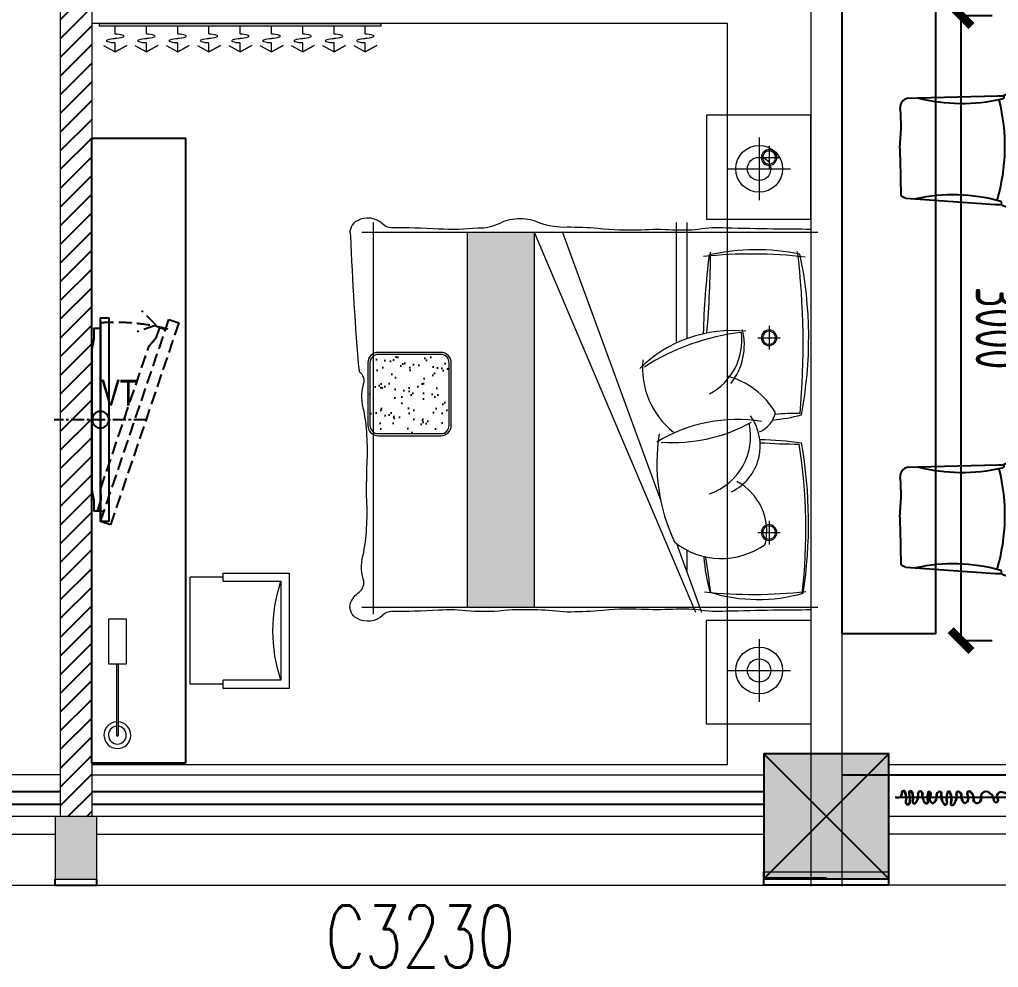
# Model space of a CAD drawing. Header units: millimetres. Extents: x 33621 to 401573, y -91663 to 133135.
# Drawn here: x 99625 to 104322, y -59634 to -55085 of the extents above; entities that cross this region are included whole.
import ezdxf
from ezdxf.enums import TextEntityAlignment as Align

# ---------------------------------------------------------------- set-up
doc = ezdxf.new("R2010")
doc.units = ezdxf.units.MM
doc.header["$LTSCALE"] = 10
for name, pattern in [('CENTER-1', [10, 6.25, -1.25, 1.25, -1.25]), ('DASH', [0.35, 0.25, -0.1]), ('DOTE', [2.42, 2, -0.2, 0.02, -0.2])]:
    doc.linetypes.add(name, pattern=pattern)
doc.layers.get('0').update_dxf_attribs({"color": 253})
doc.layers.get('Defpoints').update_dxf_attribs({"color": 250})
for name, color, linetype in [('3', 253, 'Continuous'), ('BS-SHORT CABINET', 253, 'Continuous'), ('FF-FURN', 253, 'Continuous'), ('HATCH【填充】', 253, 'Continuous'), ('P-活动家具', 253, 'Continuous'), ('PROMPT', 253, 'Continuous'), ('SURFACE', 253, 'Continuous'), ('TITLE【图框】', 253, 'Continuous'), ('WINDOW_TEXT', 253, 'Continuous'), ('平面家具', 253, 'Continuous')]:
    doc.layers.add(name, color=color, linetype=linetype)
for name, color, linetype, lineweight in [('COLUMN', 253, 'Continuous', 0), ('DS-4BS-HIGH-CABINET【固定家私】', 253, 'Continuous', 0), ('FF-FURN【成品家私】', 253, 'Continuous', 0), ('FF-Text【平面文字】', 253, 'Continuous', 0), ('PUB_HATCH', 253, 'Continuous', 0), ('RC-Dim【天花尺寸】', 253, 'Continuous', 0), ('RC-FCU【空调设备】', 253, 'Continuous', 0), ('RC-LIGHT【天花灯具】', 253, 'Continuous', 0), ('RC-Modelling【天花造型】', 253, 'Continuous', 0), ('WALL', 253, 'Continuous', 0), ('Wall【墙体】', 253, 'Continuous', 0), ('WINDOW', 253, 'Continuous', 0)]:
    doc.layers.add(name, color=color, linetype=linetype, lineweight=lineweight)
doc.styles.add('_TCH_WINDOW', font='SIMPLEX', dxfattribs={"bigfont": 'GBCBIG'})
doc.styles.add('hb', font='hbsmall.shx', dxfattribs={"width": 0.7})
doc.styles.add('尺寸标注', font='ARCHS.SHX', dxfattribs={"width": 0.75})
doc.dimstyles.new('海龙1：100', dxfattribs={"dimscale": 100, "dimtxt": 2.25, "dimasz": 1, "dimexe": 1.5, "dimexo": 1, "dimgap": 0.7, "dimtad": 1, "dimdec": 0, "dimrnd": 5, "dimdsep": 46, "dimtxsty": '尺寸标注', "dimblk": 'ARCHTICK', "dimblk1": 'ARCHTICK', "dimblk2": 'ARCHTICK', "dimcen": 1, "dimclrd": 44, "dimclre": 44, "dimclrt": 2, "dimadec": 0, "dimazin": 0, "dimtfac": 1, "dimtdec": 0, "dimtix": 1, "dimtmove": 2, "dimatfit": 3, "dimldrblk": 'hl_arrow2', "dimfxl": 5, "dimfxlon": 1, "dimarcsym": 0})

# ---------------------------------------------------------------- blocks, each defined once
blk = doc.blocks.new('$WINLIB2D$00000004')
for p, q in [((-0.5, 0.5), (0.5, 0.5)), ((-0.5, 0.5), (-0.5, -0.5)), ((0.5, -0.5), (0.5, 0.5)), ((-0.5, 0.2406), (0.5, 0.2406)), ((-0.5, -0.5), (0.5, -0.5))]:
    blk.add_line(p, q)
blk = doc.blocks.new('客房类_36')
h = blk.add_hatch()
h.set_pattern_fill('AR-SAND', color=250, scale=0.5, style=0)
h.set_pattern_definition([(37.5, (296.913, -1361.49), (-0.8, 24.47066), [0, -19.304, 0, -21.59, 0, -20.6375]), (7.5, (296.913, -1361.49), (22.4762, 35.84126), [0, -10.414, 0, -17.399, 0, -6.6675]), (327.5, (281.292, -1361.49), (39.5496, 0.07186), [0, -6.35, 0, -22.86, 0, -29.845]), (317.5, (281.29, -1361.49), (38.1778, 11.1465), [0, -3.175, 0, -14.986, 0, -17.145])])
h.paths.add_polyline_path([(900, -1683.5), (900, -1361.5), (-900, -1361.5), (-900, -1683.5)])
at = {"color": 251}
for p, q in [((-900, -2188.4), (-900, 0)), ((900, -2188.4), (900, 0)), ((-1204, -432.2), (-1204, -132.2)), ((1204, -432.2), (1204, -132.2)), ((-1354, -282.2), (-1054, -282.2)), ((1054, -282.2), (1354, -282.2)), ((594.1, -679.4), (924.6, -558.4)), ((-900, -1361.5), (924.6, -588)), ((-946, -629.6), (-388.6, -629.6)), ((625.6, -629.6), (730.3, -629.6)), ((-946, -679.6), (-367.7, -679.6)), ((-903, -1227.5), (389, -754.5)), ((-900, -1361.5), (900, -1361.5)), ((-900, -1683.5), (900, -1683.5)), ((-946, -2134.6), (933.8, -2134.6))]:
    blk.add_line(p, q, dxfattribs=at)
blk.add_line((-912.2, -34.6), (912.2, -34.6))
for points in [[(-1462.2, -34.6), (-1462.2, -534.6), (-962.2, -534.6), (-962.2, -34.6)], [(1462.2, -34.6), (1462.2, -534.6), (962.2, -534.6), (962.2, -34.6)]]:
    blk.add_lwpolyline(points, close=True)
for points in [[(-912.2, -34.6, 0.015571), (-914.6, -214.8, 0.00267), (-919.4, -439.7, 0.058958), (-912.8, -574.6, -0.038458), (-910.3, -696.3, 0.025508), (-910.3, -848.2, -0.038465), (-917.9, -1055.9, 0.016498), (-923.4, -1203.5, -0.095063), (-943, -1333.9, 0.129887), (-963.3, -1428.3, 0.123513), (-942.3, -1526.6, -0.132991), (-919.4, -1631.8, -0.041346), (-914.8, -1820.3, 0.014819), (-921.4, -2046.8, -0.211134), (-938.1, -2087.2, 0.329446), (-954.8, -2210.1, 0.37589), (-881.7, -2242.8, 0.012635), (-231.2, -2202, -0.342539), (-169.7, -2182, 0.141351), (-41, -2179.6, -0.036442), (91.9, -2164.7, -0.036947), (227.5, -2166.6, 0.022047), (298, -2165.6, -0.02246)], [(912.2, -34.6, -0.015571), (914.6, -214.8, -0.00267), (919.4, -439.7, -0.058958), (912.8, -574.6, 0.038458), (910.3, -696.3, -0.025508), (910.3, -848.2, 0.038465), (917.9, -1055.9, -0.016498), (923.4, -1203.5, 0.037552), (914.1, -1483.9, -0.045167), (919.4, -1669.5, 0.051681), (914.8, -1820.3, -0.014819), (921.4, -2046.8, 0.211134), (938.1, -2087.2, -0.329446), (954.8, -2210.1, -0.367495), (879.7, -2242.8, -0.123892), (827.2, -2202, 0.342539), (765.7, -2182, -0.141351), (637, -2179.6, 0.036442), (504.1, -2164.7, 0.036947), (368.5, -2166.6, -0.022047), (298, -2165.6, 0.02316)]]:
    blk.add_lwpolyline(points, format="xyb")
for centre, radius in [((-1204, -282.2), 112.5), ((1204, -282.2), 112.5), ((-1204, -282.2), 56.2), ((1204, -282.2), 56.2)]:
    blk.add_circle(centre, radius, dxfattribs=at)
for centre, radius, start, end in [((-392, -1995.2), 1950.9, 79.0901, 101.8947), ((495.6, -2282.5), 2237.4, 81.3381, 99.8745), ((214.5, -295.9), 1030.1, 168.2565, 192.6825), ((-358.9, -3820.8), 3749.8, 84.9579, 96.8659), ((1464.2, -316.5), 2259.3, 173.5293, 185.9065), ((851.2, -114.7), 880.9, 178.1019, 185.9414), ((-863.6, -299.5), 869.1, 5.4548, 14.6566), ((1874.2, -311.9), 1777.7, 172.4467, 178.9251), ((-3322.8, -55.9), 3440.4, 356.3086, 359.4387), ((530.4, -2800.5), 2742.2, 83.6463, 98.6612), ((-1420.6, -312.4), 2259.3, 354.0935, 6.4707), ((81.3, -287.1), 781.8, 342.8591, 16.0737), ((159.3, -533.3), 381.5, 120.2878, 164.5982), ((-59.9, -328), 127, 21.6793, 77.8243), ((125.1, -522.8), 245.9, 26.1579, 125.8329), ((737.5, -388.5), 738, 170.8023, 211.3458), ((535.4, -515.2), 269.7, 76.5097, 152.2958), ((307.5, -463.3), 358.9, 321.1334, 35.8756), ((-669.5, -695.8), 778.9, 355.8503, 28.9544), ((79.4, -616.6), 293.4, 19.1658, 101.9587), ((-361.1, -657.4), 304.3, 51.9188, 103.6704), ((208.1, -409.9), 635.8, 174.187, 224.4731), ((676, -238.4), 1102.7, 186.6966, 212.6196), ((-384, -658.3), 294, 27.9999, 96.8459), ((-827, -5330.8), 4815.4, 85.1004, 89.7349), ((1708.5, -7180.9), 6724.5, 97.51184, 98.96361), ((-311.5, 3302.5), 3854.4, 262.8613, 268.5063), ((607.2, 238.3), 787.5, 273.8038, 286.3106), ((-247.7, -447.2), 394.3, 264.3187, 321.2722), ((208.7, 116.7), 889.7, 260.9394, 295.2191)]:
    blk.add_arc(centre, radius, start, end, dxfattribs=at)
blk = doc.blocks.new('A$C130B3116')
at = {"color": 250, "linetype": 'DASH', "ltscale": 25, "extrusion": (-7.20775e-09, 7.82971e-09, 1), "elevation": 0}
blk.add_lwpolyline([(0, 0), (50, 0), (50, 1024), (0, 1024)], close=True, dxfattribs=at)
blk.add_lwpolyline([(50, 50), (80, 50), (80, 100), (100, 150), (100, 874), (80, 924), (80, 974), (50, 974)], dxfattribs=at)
blk = doc.blocks.new('A$C0B0805D4')
at = {"color": 8, "linetype": 'CENTER-1'}
blk.add_line((-222.2, 0), (222.2, 0), dxfattribs=at)
at = {"color": 250, "linetype": 'DASH', "ltscale": 25, "elevation": 0}
for points in [[(-266.6, 453.7), (-199, 523)], [(-266.6, 453.7), (-175.5, 421)]]:
    blk.add_lwpolyline(points, dxfattribs=at)
at = {"color": 51, "extrusion": (-7.20775e-09, 7.82971e-09, 1)}
blk.add_lwpolyline([(-40, -489), (0, -489), (0, 489), (-40, 489)], close=True, dxfattribs=at)
blk.add_lwpolyline([(0, -439), (30, -439), (30, -389), (40, -339), (40, 339), (30, 389), (30, 439), (0, 439)], dxfattribs=at)
at = {"color": 51}
blk.add_circle((0, 0), 40, dxfattribs=at)
at = {"color": 250, "linetype": 'DASH', "ltscale": 25}
blk.add_arc((-70.7, -537.5, 0), 1006, 85.9721, 104.8473, dxfattribs=at)
at = {"color": 250, "linetype": 'DASH', "ltscale": 25, "rotation": 18.70824879531441}
blk.add_blockref('A$C130B3116', (-47.4, -505, 0), dxfattribs=at)
blk = doc.blocks.new('ZL_12255346')
at = {"layer": 'BS-SHORT CABINET', "color": 8}
blk.add_line((76.8, -48), (76.8, -998), dxfattribs=at)
at = {"layer": 'FF-FURN'}
blk.add_blockref('A$C0B0805D4', (76.8, -523, 0), dxfattribs=at)
at = {"layer": 'FF-Text【平面文字】', "extrusion": (1.347e-13, -6.61e-14, -1), "style": 'hb', "text_generation_flag": 4, "width": 0.8}
blk.add_text('TV', height=125, rotation=180.0001, dxfattribs=at).set_placement((12.3, -456.5, 0), align=Align.CENTER)
blk = doc.blocks.new('ZL_03100626')
at = {"layer": 'FF-FURN【成品家私】', "color": 251}
for p, q in [((-4.3, -407.1, 0), (-4.3, -64.3, 0)), ((4.3, -407.1, 0), (4.3, -64.3, 0))]:
    blk.add_line(p, q, dxfattribs=at)
at = {"layer": 'FF-FURN【成品家私】', "color": 251, "extrusion": (-2.28611e-08, 6.25312e-07, 1), "elevation": 0}
blk.add_lwpolyline([(-43, -621.4), (43, -621.4), (43, -407.1), (-43, -407.1)], close=True, dxfattribs=at)
at = {"layer": 'FF-FURN【成品家私】', "color": 251}
for radius, start, end in [(64.3, 273.8225, 266.1774), (42.9, 275.7392, 264.2608), (4.29, 360, 180)]:
    blk.add_arc((0, -64.3, 0), radius, start, end, dxfattribs=at)
blk = doc.blocks.new('*E48')
at = {"color": 8}
blk.add_wipeout([(-350, 600), (-350, 200), (-325, 200), (-325, 0), (325, 0), (325, 200), (350, 200), (350, 600)], dxfattribs=at)
blk = doc.blocks.new('ZL_03106156')
at = {"layer": 'FF-FURN【成品家私】', "color": 251, "extrusion": (0, 0, -1), "xscale": -0.791208795135149, "yscale": 0.791208782366344, "zscale": 0.791208795135149, "rotation": 270}
blk.add_blockref('*E48', (-237.4, -276.9), dxfattribs=at)
at = {"layer": 'FF-FURN【成品家私】', "color": 251}
for p, q in [((-237.4, -553.8), (-237.4, 0)), ((-237.4, 0), (79.1, 0)), ((-197.8, -514.3), (-197.8, -39.6)), ((-197.8, -39.6), (79.1, -39.6)), ((79.1, 0), (79.1, -39.6)), ((79.1, -19.8), (237.4, -19.8)), ((237.4, -19.8), (237.4, -534.1)), ((79.1, -514.3), (-197.8, -514.3)), ((79.1, -514.3), (79.1, -553.8)), ((79.1, -553.8), (-237.4, -553.8)), ((79.1, -534.1), (237.4, -534.1))]:
    blk.add_line(p, q, dxfattribs=at)
at = {"layer": 'FF-FURN【成品家私】', "color": 251, "extrusion": (0, 0, -1)}
blk.add_ellipse((-912.1, -276.9), major_axis=(0, -752.7), ratio=1, start_param=4.391549, end_param=5.033229, dxfattribs=at)
blk = doc.blocks.new('ZL_03105174')
at = {"layer": 'DS-4BS-HIGH-CABINET【固定家私】', "color": 6}
for name, p in [('ZL_03100626', (380.1, 0)), ('ZL_03106156', (-207, -288.5))]:
    blk.add_blockref(name, p, dxfattribs=at)
blk = doc.blocks.new('海龙_0410133832')
at = {"lineweight": -2, "ltscale": 2000, "extrusion": (0, 0, -1)}
for p, q in [((-250.5, 250.9), (-202.9, 252.5)), ((-202.9, 252.5), (180.4, 263)), ((-260.8, -229.1), (169.1, -258.7))]:
    blk.add_line(p, q, dxfattribs=at)
for centre, radius, start, end in [((-194.4, 307), 46.2, 209.9778, 287.6112), ((-244.3, 277.1), 12, 34.687, 170.3231), ((-7.4, 1075.2), 850.4, 256.8724, 284.3023), ((709, 21.2), 922.3, 166.0708, 196.3976), ((-198.2, 258.7), 11.8, 155.0218, 258.5738), ((716.8, 19.6), 1007, 165.0641, 197.8536), ((30168.4, -805.7), 29889.5, 178.43305, 178.86929), ((253.1, -186.7), 43, 280.3759, 317.4549), ((-178.1, -339.1), 80.9, 83.6486, 141.8367)]:
    blk.add_arc(centre, radius, start, end, dxfattribs=at)
at = {"lineweight": -2, "ltscale": 2000}
for centre, radius, start, end in [((-244.6, 208.3), 43, 97.9074, 186.7843), ((-1223.9, 121.3), 940.2, 353.3046, 4.9984), ((-33.5, -1062.6), 850.3, 74.7572, 102.1885), ((187.2, -253.7), 11.8, 332.5533, 76.1053)]:
    blk.add_arc(centre, radius, start, end, dxfattribs=at)
blk = doc.blocks.new('*U41')
at = {"color": 251, "linetype": 'DOTE', "ltscale": 0.104867}
blk.add_line((806.1, 0, 0), (0, 0), dxfattribs=at)
at = {"color": 251}
blk.add_circle((812.1, 0, 0), 6, dxfattribs=at)
for centre, radius, start, end in [((10.2, 20.5), 20.9, 240.8721, 0.9421), ((12.6, 20.9), 20.9, 240.8459, 0.916), ((38.2, 24), 7.86, 17.5992, 204.3942), ((40.7, 24.5), 7.86, 17.573, 204.3681), ((-22.3, -2.9), 74, 345.168, 23.3232), ((-19.8, -2.4), 74, 345.1419, 23.297), ((72.5, 24.3), 7.61, 37.4673, 202.7091), ((-56.9, -9.9), 126.2, 352.7386, 14.3241), ((74.9, 24.7), 7.61, 37.4411, 202.6829), ((-54.4, -9.4), 126.2, 352.7125, 14.298), ((10.5, -0.4), 74, 345.168, 23.3232), ((13, 0), 74, 345.1419, 23.297), ((53.7, 10.7), 55.4, 314.4794, 10.735), ((56.1, 11.1), 55.4, 314.4533, 10.7089), ((118.5, 19.5), 10.5, 8.0945, 171.6931), ((120.9, 19.9), 10.5, 8.0684, 171.667), ((183.4, 11.5), 55.4, 170.1647, 226.4203), ((185.9, 11.9), 55.4, 170.1386, 226.3942), ((226.7, 1.1), 74, 157.5765, 195.7317), ((229.2, 1.4), 74, 157.5504, 195.7056), ((157.4, 17.7), 11.7, 333.1364, 85.5313), ((159.9, 18.1), 11.7, 333.1103, 85.5052), ((189.3, -3.5), 26.7, 143.4394, 246.9097), ((191.7, -3.2), 26.7, 143.4133, 246.8836), ((163.3, 2), 33.9, 297.1787, 3.2579), ((165.8, 2.4), 33.9, 297.1526, 3.2318), ((216.1, 9.8), 19.8, 117.6883, 197.1983), ((218.5, 10.1), 19.8, 117.6622, 197.1722), ((211.5, 19.3), 9.3, 334.698, 119.6198), ((213.9, 19.6), 9.3, 334.6719, 119.5937), ((274.4, 5.8), 55.4, 170.1647, 226.4203), ((276.9, 6.1), 55.4, 170.1386, 226.3942), ((317.7, -4.6), 74, 157.5765, 195.7317), ((320.1, -4.3), 74, 157.5504, 195.7056), ((256, 21.6), 7.06, 13.1305, 163.4149), ((258.5, 21.9), 7.06, 13.1044, 163.3888), ((195, -6.1), 74, 345.168, 23.3232), ((197.4, -5.7), 74, 345.1419, 23.297), ((238.1, 5), 55.4, 314.4794, 10.735), ((240.5, 5.3), 55.4, 314.4533, 10.7089), ((300.8, 19.4), 9.3, 61.2799, 206.2017), ((303.3, 19.7), 9.3, 61.2538, 206.1756), ((296.4, 9.9), 19.8, 343.7014, 63.2114), ((298.8, 10.2), 19.8, 343.6753, 63.1853), ((349.2, 3), 33.9, 177.6417, 243.721), ((351.7, 3.2), 33.9, 177.6156, 243.6949), ((323.3, -3), 26.7, 293.99, 37.4603), ((325.8, -2.7), 26.7, 293.9638, 37.4341), ((354.9, 18.7), 11.7, 95.3684, 207.7632), ((357.4, 19), 11.7, 95.3423, 207.7371), ((336.4, -4.4), 38.9, 345.1181, 63.4135), ((338.9, -4.1), 38.9, 345.092, 63.3874), ((394.1, -7.1), 19, 201.6068, 22.3251), ((433.7, 3.9), 24.8, 92.9506, 189.2969), ((436.2, 4.1), 24.8, 92.9245, 189.2707), ((428.4, -15.1), 44, 0.1274, 84.6999), ((430.8, -14.9), 44, 0.1013, 84.6738), ((506.9, 6.1), 20.7, 56.1371, 221.0328), ((509.3, 6.3), 20.7, 56.111, 221.0067), ((514.4, -20.5), 44, 0.1274, 84.6999), ((516.8, -20.2), 44, 0.1013, 84.6738), ((592.9, 0.8), 20.7, 56.1371, 221.0328), ((595.3, 1), 20.7, 56.111, 221.0067), ((58.9, -23.3), 9.76, 171.3487, 344.8278), ((61.4, -22.9), 9.76, 171.3226, 344.8017), ((89.6, -21.5), 7.82, 163.8441, 291.3575), ((92, -21.1), 7.82, 163.818, 291.3314), ((148, -21.2), 7.82, 249.5421, 17.0556), ((150.4, -20.9), 7.82, 249.516, 17.0295), ((239, -26.9), 7.82, 249.5421, 17.0556), ((241.4, -26.6), 7.82, 249.516, 17.0295), ((271.5, -29.9), 7.02, 135.7494, 319.4523), ((274, -29.6), 7.02, 135.7233, 319.4262), ((391.6, -7.4), 19, 201.633, 22.3512), ((482.4, -12.7), 10.3, 193.0653, 30.6308), ((484.8, -12.5), 10.3, 193.0392, 30.6047), ((568.4, -18), 10.3, 193.0653, 30.6308), ((570.8, -17.8), 10.3, 193.0392, 30.6047)]:
    blk.add_arc(centre, radius, start, end, dxfattribs=at)
blk = doc.blocks.new('单帘平面')
at = {"layer": 'TITLE【图框】'}
blk.add_blockref('*U41', (0, 0), dxfattribs=at)
blk = doc.blocks.new('海龙0109180699')
at = {"layer": 'P-活动家具', "color": 8, "linetype": 'DASH'}
blk.add_line((-1725, 145.5), (1725, 145.5), dxfattribs=at)
at = {"layer": '平面家具', "color": 43, "linetype": 'ByBlock'}
blk.add_lwpolyline([(-1275, 3824.4), (-1725, 3824.4), (-1725, 824.4), (-1275, 824.4)], close=True, dxfattribs=at)
at = {"layer": 'Wall【墙体】'}
blk.add_blockref('单帘平面', (-1469.2, 36.9), dxfattribs=at)
at = {"layer": '平面家具', "color": 43, "linetype": 'ByBlock'}
for p in [(-1157.9, 3142.4), (-1157.9, 1371.3)]:
    blk.add_blockref('海龙_0410133832', p, dxfattribs=at)
blk = doc.blocks.new('_ArchTick')
at = {"color": 2, "linetype": 'ByBlock', "const_width": 0.4}
blk.add_lwpolyline([(-0.5, -0.5), (0.5, 0.5)], dxfattribs=at)
blk = doc.blocks.new('*D292')
at = {"layer": 'Defpoints', "color": 0, "transparency": 16777216}
for p in [(104021.5, -55065.5), (104142.8, -55065.5), (104021.5, -58065.5)]:
    blk.add_point(p, dxfattribs=at)
at = {"layer": 'RC-Dim【天花尺寸】', "color": 44, "lineweight": -2, "transparency": 16777216}
for p, q in [((104121.5, -55065.5), (104292.8, -55065.5)), ((104142.8, -58065.5), (104142.8, -55065.5)), ((104121.5, -58065.5), (104292.8, -58065.5))]:
    blk.add_line(p, q, dxfattribs=at)
at = {"layer": 'RC-Dim【天花尺寸】', "color": 44, "lineweight": -2, "transparency": 16777216, "xscale": 100, "yscale": 100, "zscale": 100}
for p, rotation in [((104142.8, -55065.5), 90.00021894662319), ((104142.8, -58065.5), 270.0002189466232)]:
    blk.add_blockref('_ArchTick', p, dxfattribs=dict(at, rotation=rotation))
at = {"layer": 'RC-Dim【天花尺寸】', "color": 2, "transparency": 16777216, "insert": (104325.3, -56565.5), "char_height": 225, "attachment_point": 5, "rotation": 270.0002, "style": '尺寸标注'}
blk.add_mtext('3000', dxfattribs=at)
blk = doc.blocks.new('hl_arrow2')
at = {"color": 2}
blk.add_line((-0.221, 0), (-1, 0), dxfattribs=at)
blk.add_lwpolyline([(-0.221, 0), (-0.861, -0.689), (-0.654, -0.862), (0, 0), (-0.654, 0.862), (-0.861, 0.689)], close=True, dxfattribs=at)
blk = doc.blocks.new('ZL_0603125599')
at = {"layer": 'RC-Modelling【天花造型】'}
for p, q in [((1492.5, -6446.5), (-1732.5, -6446.5)), ((1492.5, -6496.5), (-1732.5, -6496.5))]:
    blk.add_line(p, q, dxfattribs=at)
blk = doc.blocks.new('圆形筒灯')
at = {"color": 251, "linetype": 'DOTE', "ltscale": 43.504693}
blk.add_line((0, 90.6), (0, -90.6), dxfattribs=at)
at = {"color": 251, "linetype": 'DOTE', "ltscale": 41.297046}
blk.add_line((86, 0), (-86, 0), dxfattribs=at)
blk.add_ellipse((0, 0), major_axis=(-42.4, 42.4), ratio=1, start_param=2.355868237233172, end_param=8.639053544412757)
at = {"color": 251}
blk.add_ellipse((0, 0), major_axis=(35.4, 35.4), ratio=1, start_param=5.49871431692557, end_param=11.78189962410516, dxfattribs=at)
blk = doc.blocks.new('ZL_0603123899')
at = {"layer": 'HATCH【填充】'}
h = blk.add_hatch(dxfattribs=at)
h.set_pattern_fill('AR-SAND', color=251, scale=2)
h.set_pattern_definition([(37.5, (-190, -390), (-3.2, 97.883), [0, -77.216, 0, -86.36, 0, -82.55]), (7.5, (-190, -390), (89.905, 143.365), [0, -41.656, 0, -69.596, 0, -26.67]), (327.5, (-252.48, -390), (158.198, 0.287), [0, -25.4, 0, -91.44, 0, -119.38]), (317.5, (-252.48, -390), (152.71, 44.586), [0, -12.7, 0, -59.944, 0, -68.58])])
h.paths.add_polyline_path([(190, -50, 0.414214), (150, -10), (-150, -10, 0.414214), (-190, -50), (-190, -350, 0.414214), (-150, -390), (150, -390, 0.414214), (190, -350)])
at = {"layer": 'RC-LIGHT【天花灯具】'}
blk.add_lwpolyline([(-150, 0), (150, 0, -0.414214), (200, -50), (200, -350, -0.414214), (150, -400), (-150, -400, -0.414214), (-200, -350), (-200, -50, -0.414214)], format="xyb", close=True, dxfattribs=at)
at = {"layer": 'RC-LIGHT【天花灯具】', "color": 8}
blk.add_lwpolyline([(-150, -10), (150, -10, -0.414214), (190, -50), (190, -350, -0.414214), (150, -390), (-150, -390, -0.414214), (-190, -350), (-190, -50, -0.414214)], format="xyb", close=True, dxfattribs=at)
blk = doc.blocks.new('*U197')
for p, q in [((0, -12), (0, 0)), ((0, 0), (1350, 0)), ((1350, 0), (1350, -12)), ((1350, -12), (0, -12)), ((75, -49.3), (75, -12)), ((225, -49.3), (225, -12)), ((375, -49.3), (375, -12)), ((525, -49.3), (525, -12)), ((675, -49.3), (675, -12)), ((825, -49.3), (825, -12)), ((975, -49.3), (975, -12)), ((1125, -49.3), (1125, -12)), ((1275, -49.3), (1275, -12)), ((1275, -49.3), (1275, -12)), ((75, -136.2), (75, -93.2)), ((225, -136.2), (225, -93.2)), ((375, -136.2), (375, -93.2)), ((525, -136.2), (525, -93.2)), ((675, -136.2), (675, -93.2)), ((825, -136.2), (825, -93.2)), ((975, -136.2), (975, -93.2)), ((1125, -136.2), (1125, -93.2)), ((1275, -136.2), (1275, -93.2)), ((1275, -136.2), (1275, -93.2)), ((19.6, -104.5), (75, -136.2)), ((130.4, -104.5), (75, -136.2)), ((75, -136.2), (130.4, -104.5)), ((169.6, -104.5), (225, -136.2)), ((280.4, -104.5), (225, -136.2)), ((225, -136.2), (280.4, -104.5)), ((319.6, -104.5), (375, -136.2)), ((430.4, -104.5), (375, -136.2)), ((375, -136.2), (430.4, -104.5)), ((469.6, -104.5), (525, -136.2)), ((580.4, -104.5), (525, -136.2)), ((525, -136.2), (580.4, -104.5)), ((619.6, -104.5), (675, -136.2)), ((730.4, -104.5), (675, -136.2)), ((675, -136.2), (730.4, -104.5)), ((769.6, -104.5), (825, -136.2)), ((880.4, -104.5), (825, -136.2)), ((825, -136.2), (880.4, -104.5)), ((919.6, -104.5), (975, -136.2)), ((1030.4, -104.5), (975, -136.2)), ((975, -136.2), (1030.4, -104.5)), ((1069.6, -104.5), (1125, -136.2)), ((1180.4, -104.5), (1125, -136.2)), ((1125, -136.2), (1180.4, -104.5)), ((1219.6, -104.5), (1275, -136.2)), ((1219.6, -104.5), (1275, -136.2)), ((1330.4, -104.5), (1275, -136.2)), ((1275, -136.2), (1330.4, -104.5)), ((1330.4, -104.5), (1275, -136.2)), ((1275, -136.2), (1330.4, -104.5))]:
    blk.add_line(p, q)
at = {"extrusion": (0, 0, -1)}
for centre, major_axis, start_param, end_param in [((40, -82.2), (3.69, -3.69), 1.137309, 3.57508), ((72.5, -170.8), (-70.4, -70.4), 2.004284, 2.381239), ((72.5, 6.4), (70.4, -70.4), 0.760354, 1.137309), ((77.5, -148.9), (-70.4, -70.4), 2.33115, 2.708105), ((77.5, 28.3), (70.4, -70.4), 0.433488, 0.810442), ((110, -60.3), (3.69, -3.69), 4.278901, 6.716673), ((190, -82.2), (3.69, -3.69), 1.137309, 3.57508), ((222.5, -170.8), (-70.4, -70.4), 2.004284, 2.381239), ((222.5, 6.4), (70.4, -70.4), 0.760354, 1.137309), ((227.5, -148.9), (-70.4, -70.4), 2.33115, 2.708105), ((227.5, 28.3), (70.4, -70.4), 0.433488, 0.810442), ((260, -60.3), (3.69, -3.69), 4.278901, 6.716673), ((340, -82.2), (3.69, -3.69), 1.137309, 3.57508), ((372.5, -170.8), (-70.4, -70.4), 2.004284, 2.381239), ((372.5, 6.4), (70.4, -70.4), 0.760354, 1.137309), ((377.5, -148.9), (-70.4, -70.4), 2.33115, 2.708105), ((377.5, 28.3), (70.4, -70.4), 0.433488, 0.810442), ((410, -60.3), (3.69, -3.69), 4.278901, 6.716673), ((490, -82.2), (3.69, -3.69), 1.137309, 3.57508), ((522.5, -170.8), (-70.4, -70.4), 2.004284, 2.381239), ((522.5, 6.4), (70.4, -70.4), 0.760354, 1.137309), ((527.5, -148.9), (-70.4, -70.4), 2.33115, 2.708105), ((527.5, 28.3), (70.4, -70.4), 0.433488, 0.810442), ((560, -60.3), (3.69, -3.69), 4.278901, 6.716673), ((640, -82.2), (3.69, -3.69), 1.137309, 3.57508), ((672.5, -170.8), (-70.4, -70.4), 2.004284, 2.381239), ((672.5, 6.4), (70.4, -70.4), 0.760354, 1.137309), ((677.5, -148.9), (-70.4, -70.4), 2.33115, 2.708105), ((677.5, 28.3), (70.4, -70.4), 0.433488, 0.810442), ((710, -60.3), (3.69, -3.69), 4.278901, 6.716673), ((790, -82.2), (3.69, -3.69), 1.137309, 3.57508), ((822.5, -170.8), (-70.4, -70.4), 2.004284, 2.381239), ((822.5, 6.4), (70.4, -70.4), 0.760354, 1.137309), ((827.5, -148.9), (-70.4, -70.4), 2.33115, 2.708105), ((827.5, 28.3), (70.4, -70.4), 0.433488, 0.810442), ((860, -60.3), (3.69, -3.69), 4.278901, 6.716673), ((940, -82.2), (3.69, -3.69), 1.137309, 3.57508), ((972.5, -170.8), (-70.4, -70.4), 2.004284, 2.381239), ((972.5, 6.4), (70.4, -70.4), 0.760354, 1.137309), ((977.5, -148.9), (-70.4, -70.4), 2.33115, 2.708105), ((977.5, 28.3), (70.4, -70.4), 0.433488, 0.810442), ((1010, -60.3), (3.69, -3.69), 4.278901, 6.716673), ((1090, -82.2), (3.69, -3.69), 1.137309, 3.57508), ((1122.5, -170.8), (-70.4, -70.4), 2.004284, 2.381239), ((1122.5, 6.4), (70.4, -70.4), 0.760354, 1.137309), ((1127.5, -148.9), (-70.4, -70.4), 2.33115, 2.708105), ((1127.5, 28.3), (70.4, -70.4), 0.433488, 0.810442), ((1160, -60.3), (3.69, -3.69), 4.278901, 6.716673), ((1240, -82.2), (3.69, -3.69), 1.137309, 3.57508), ((1240, -82.2), (3.69, -3.69), 1.137309, 3.57508), ((1272.5, -170.8), (-70.4, -70.4), 2.004284, 2.381239), ((1272.5, -170.8), (-70.4, -70.4), 2.004284, 2.381239), ((1272.5, 6.4), (70.4, -70.4), 0.760354, 1.137309), ((1272.5, 6.4), (70.4, -70.4), 0.760354, 1.137309), ((1277.5, -148.9), (-70.4, -70.4), 2.33115, 2.708105), ((1277.5, -148.9), (-70.4, -70.4), 2.33115, 2.708105), ((1277.5, 28.3), (70.4, -70.4), 0.433488, 0.810442), ((1277.5, 28.3), (70.4, -70.4), 0.433488, 0.810442), ((1310, -60.3), (3.69, -3.69), 4.278901, 6.716673), ((1310, -60.3), (3.69, -3.69), 4.278901, 6.716673)]:
    blk.add_ellipse(centre, major_axis=major_axis, ratio=1, start_param=start_param, end_param=end_param, dxfattribs=at)

msp = doc.modelspace()

# ---------------------------------------------------------------- hatches: boundary and pattern name
at = {"layer": 'HATCH【填充】'}
h = msp.add_hatch(dxfattribs=at)
h.set_pattern_fill('ANSI31', color=3, scale=20)
h.set_pattern_definition([(45, (99528.434, -58790.557), (-44.9013, 44.9013), [])])
h.paths.add_polyline_path([(99971.5, -52932.3), (99821.5, -52932.3), (99821.5, -53430.7), (99528.4, -53430.7), (99528.4, -53580.7), (99821.5, -53580.7), (99821.5, -58910.6), (99971.5, -58910.6)])
at = {"layer": 'PUB_HATCH'}
for points in [[(103196.5, -59209.4), (103796.5, -59209.4), (103796.5, -58609.4), (103196.5, -58609.4)], [(99996.5, -58910.6), (99796.5, -58910.6), (99796.5, -59210.6), (99996.5, -59210.6)]]:
    msp.add_hatch(color=256, dxfattribs=at).paths.add_polyline_path(points)

# ---------------------------------------------------------------- linework, layer by layer
at = {"layer": '3'}
for points in [[(96596.5, -58790.6), (99821.5, -58790.6)], [(99971.5, -58790.6), (103196.5, -58790.6)], [(96596.5, -58850.6), (99821.5, -58850.6)], [(99971.5, -58850.6), (103196.5, -58850.6)]]:
    msp.add_lwpolyline(points, dxfattribs=at)
at = {"layer": 'COLUMN'}
for p, q in [((103796.5, -58609.4), (103196.5, -58609.4)), ((103196.5, -58609.4), (103196.5, -58909.4)), ((103796.5, -58909.4), (103796.5, -58609.4)), ((103196.5, -59175.6), (103796.5, -59175.6)), ((103196.5, -59209.4), (103796.5, -59209.4))]:
    msp.add_line(p, q, dxfattribs=at)
at = {"layer": 'PROMPT'}
for p, q in [((103196.5, -59209.4), (103796.5, -58609.4)), ((103196.5, -58609.4), (103796.5, -59209.4))]:
    msp.add_line(p, q, dxfattribs=at)
msp.add_lwpolyline([(103196.5, -59209.4), (103796.5, -59209.4), (103796.5, -58609.4), (103196.5, -58609.4)], close=True, dxfattribs=at)
at = {"layer": 'RC-Modelling【天花造型】'}
for p, q in [((103021.5, -55104), (99971.5, -55104)), ((103021.5, -58660.6), (103021.5, -55104)), ((99971.5, -58660.6), (103021.5, -58660.6)), ((99821.5, -58710.6), (96596.5, -58710.6)), ((99971.5, -58710.6), (103196.5, -58710.6))]:
    msp.add_line(p, q, dxfattribs=at)
at = {"layer": 'SURFACE'}
for p, q in [((103196.5, -59205.6), (103196.5, -59175.6)), ((99796.5, -59240.6), (99796.5, -59210.6)), ((99996.5, -59240.6), (99996.5, -59210.6)), ((103496.5, -59205.6), (103196.5, -59205.6)), ((103196.5, -59239.4), (103196.5, -59209.4)), ((103796.5, -59239.4), (103796.5, -59209.4)), ((99996.5, -59240.6), (99796.5, -59240.6)), ((103496.5, -59239.4), (103196.5, -59239.4)), ((103796.5, -59239.4), (103496.5, -59239.4))]:
    msp.add_line(p, q, dxfattribs=at)
at = {"layer": 'WALL'}
for p, q in [((99996.5, -58910.6), (99796.5, -58910.6)), ((99796.5, -58910.6), (99796.5, -59210.6)), ((99996.5, -59210.6), (99996.5, -58910.6)), ((99796.5, -59210.6), (99996.5, -59210.6))]:
    msp.add_line(p, q, dxfattribs=at)
at = {"layer": 'Wall【墙体】', "color": 6}
for p, q in [((103421.5, -51710.6), (103421.5, -58644.4)), ((103571.5, -51710.6), (103571.5, -58644.4)), ((99971.5, -52932.3), (99971.5, -58910.6)), ((103421.5, -52984.4), (103421.5, -59244.4)), ((103571.5, -52984.4), (103571.5, -59244.4)), ((99821.5, -58910.6), (99821.5, -53580.7))]:
    msp.add_line(p, q, dxfattribs=at)

# ---------------------------------------------------------------- block references
at = {"layer": 'DS-4BS-HIGH-CABINET【固定家私】', "color": 6, "rotation": 180}
msp.add_blockref('ZL_03105174', (100474.7, -58583.7), dxfattribs=at)
at = {"layer": 'FF-FURN【成品家私】'}
msp.add_blockref('海龙0109180699', (105296.5, -58856), dxfattribs=at)
at = {"layer": 'FF-FURN【成品家私】', "lineweight": -3, "ltscale": 10, "rotation": 270}
msp.add_blockref('客房类_36', (103456.1, -57005.2), dxfattribs=at)
at = {"layer": 'FF-Text【平面文字】', "xscale": -1}
msp.add_blockref('ZL_12255346', (100090.4, -56482.2, 0), dxfattribs=at)
at = {"layer": 'RC-FCU【空调设备】', "ltscale": 10}
msp.add_blockref('*U197', (100009, -55104), dxfattribs=at)
at = {"layer": 'RC-LIGHT【天花灯具】', "xscale": -1}
for name, p in [('ZL_0603125599', (105289, -52214)), ('ZL_0603123899', (101496.5, -56682.3))]:
    msp.add_blockref(name, p, dxfattribs=at)
at = {"layer": 'RC-LIGHT【天花灯具】', "xscale": -0.625, "yscale": 0.625, "zscale": 0.625}
for p in [(103221.5, -55746.9), (103221.5, -56611.9), (103221.5, -57546.9)]:
    msp.add_blockref('圆形筒灯', p, dxfattribs=at)
at = {"layer": 'WINDOW'}
ref = msp.add_blockref('$WINLIB2D$00000004', (98196.5, -59075.6), dxfattribs=dict(at, xscale=3200, yscale=-330, zscale=3200, rotation=180))
ref.add_attrib('A', 'C3230', (97602, -59634.3), dxfattribs={"layer": 'WINDOW_TEXT', "height": 297.5, "style": '_TCH_WINDOW', "width": 0.705882})
ref = msp.add_blockref('$WINLIB2D$00000004', (101596.5, -59075.6), dxfattribs=dict(at, xscale=3200, yscale=-330, zscale=3200, rotation=180))
ref.add_attrib('A', 'C3230', (101093.6, -59634.3), dxfattribs={"layer": 'WINDOW_TEXT', "height": 297.5, "style": '_TCH_WINDOW', "width": 0.705882})
ref = msp.add_blockref('$WINLIB2D$00000004', (105396.5, -59074.4), dxfattribs=dict(at, xscale=3200, yscale=-330, zscale=3200, rotation=180))
ref.add_attrib('A', 'C3230', (104802, -59633.2), dxfattribs={"layer": 'WINDOW_TEXT', "height": 297.5, "style": '_TCH_WINDOW', "width": 0.705882})

# ---------------------------------------------------------------- dimensions: what is measured, and where the dimension line sits
at = {"layer": 'RC-Dim【天花尺寸】'}
dim = msp.add_aligned_dim(p1=(104021.5, -58065.5), p2=(104021.5, -55065.5), distance=-121.3, dimstyle='海龙1：100', dxfattribs=at)
dim.commit()
dim.dimension.update_dxf_attribs({"geometry": '*D292', "text_midpoint": (104325.3, -56565.5)})

# ---------------------------------------------------------------- next in the draw order: linework, layer by layer
at = {"layer": 'FF-FURN【成品家私】', "lineweight": -3, "ltscale": 10}
msp.add_lwpolyline([(100421.5, -58654), (99971.5, -58654), (99971.5, -55654), (100421.5, -55654)], close=True, dxfattribs=at)

doc.saveas('drawing.dxf')
